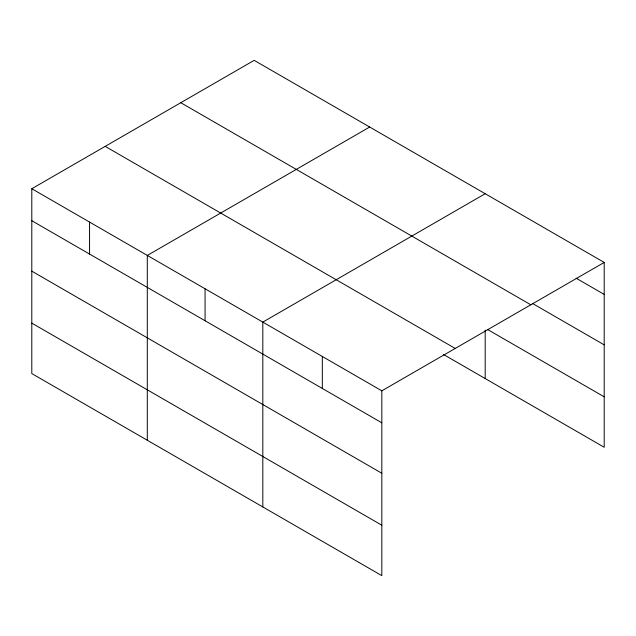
<?xml version="1.0" encoding="UTF-8"?>
<svg xmlns="http://www.w3.org/2000/svg" width="636" height="636" viewBox="0 0 636 636"><rect width="100%" height="100%" fill="white"/><g stroke="black" fill="none" stroke-linecap="round" stroke-linejoin="round"><path stroke-width="0.95" d="M31.8 188.733L381.823 390.822L381.823 575.652L31.8 373.57L31.8 188.733L254.177 60.348L604.2 262.43L604.2 447.267L443.578 354.53M369.683 127.033L147.306 255.426L147.306 440.255M485.188 193.726L262.819 322.11L262.819 506.948M381.823 390.822L604.2 262.43M576.144 278.218L604.2 294.412M532.793 303.626L604.2 344.855M180.791 102.714L530.814 304.795M487.74 329.591L604.2 396.824M105.186 146.367L455.209 348.449M31.8 220.716L381.823 422.805M31.8 271.159L381.823 473.248M31.8 323.128L381.823 525.217M485.188 330.092L485.188 378.555M322.317 356.462L322.317 388.445M205.062 288.768L205.062 320.751M89.557 222.075L89.557 254.066"/></g></svg>
